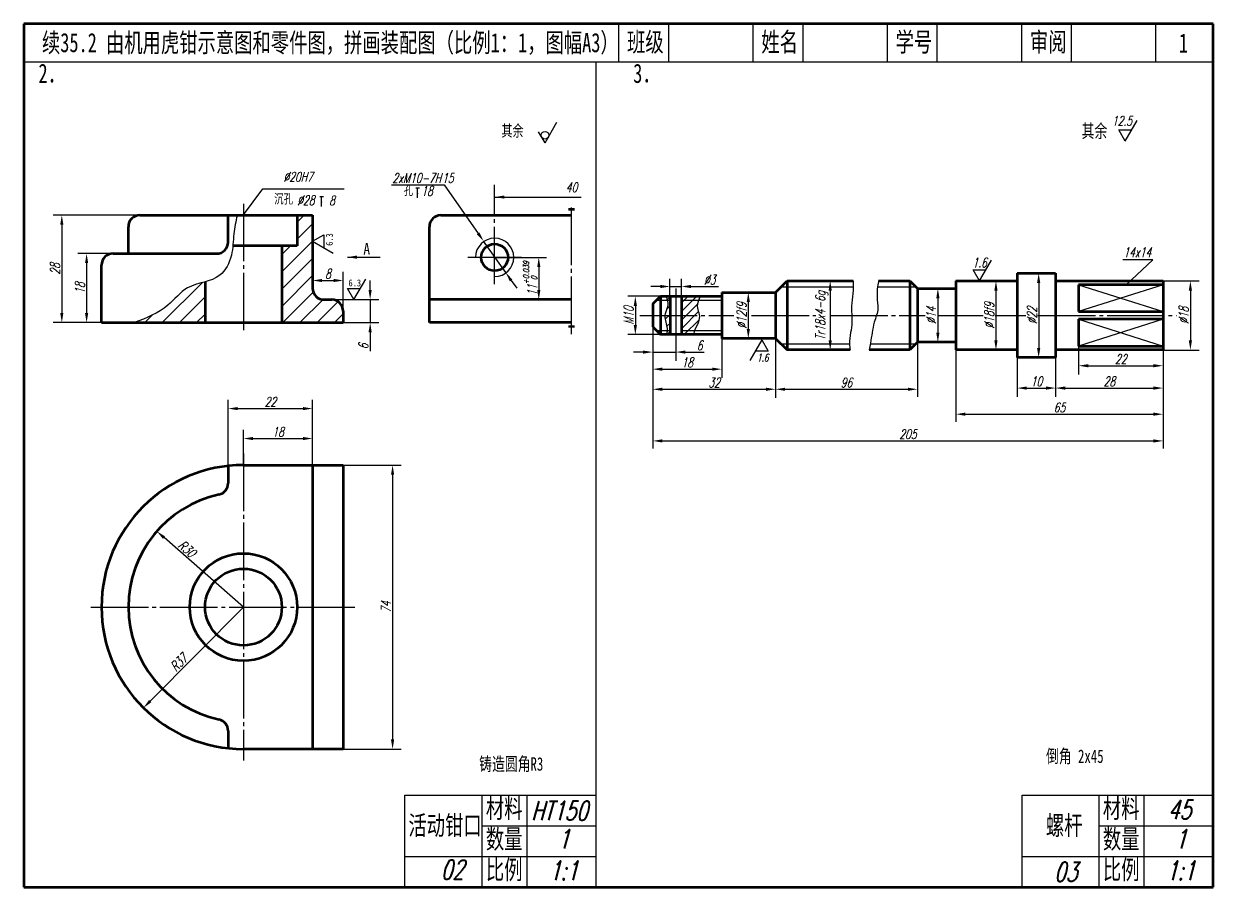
# Model space of a CAD drawing. Header units: millimetres. Extents: x -523 to 2163, y -1202 to 919.
# Drawn here: x 1495.3 to 1805.3, y -1201.5 to -976.5 of the extents above; entities that cross this region are included whole.
import ezdxf

# ---------------------------------------------------------------- set-up
doc = ezdxf.new("R2010")
doc.units = ezdxf.units.MM
doc.header["$PDMODE"] = 33
doc.header["$PDSIZE"] = 1.5
doc.linetypes.add('myCENTER', pattern=[18, 15, -1, 1, -1])
for name, color, linetype, lineweight in [('中心线', 7, 'myCENTER', 25), ('剖面线', 7, 'Continuous', 25), ('尺寸', 7, 'Continuous', 25), ('标注', 7, 'Continuous', 25), ('标题文字', 7, 'Continuous', 25), ('粗实线', 7, 'Continuous', 50), ('细实线', 7, 'Continuous', 25)]:
    doc.layers.add(name, color=color, linetype=linetype, lineweight=lineweight)
doc.layers.add('修改', color=1, linetype='Continuous')
doc.styles.add('图中汉字2-3.5号', font='', dxfattribs={"width": 0.7, "height": 3.5})
doc.styles.add('尺寸文字1-2.5号', font='txt.shx', dxfattribs={"width": 0.7, "oblique": 15, "height": 2.5})
doc.styles.add('标题汉字1-5号', font='SimSun.ttf', dxfattribs={"width": 0.7, "height": 5})
doc.styles.add('标题汉字2-3.5号', font='SimSun.ttf', dxfattribs={"width": 0.7, "height": 3.5})
doc.styles.add('标题汉字30', font='SimSun.ttf', dxfattribs={"width": 0.85, "height": 3})
doc.styles.get('图中汉字2-3.5号').set_extended_font_data('FZFangSong-Z02')
doc.dimstyles.new('ISO-25', dxfattribs={"dimtxt": 3.5, "dimasz": 2.5, "dimexe": 2.25, "dimexo": 0, "dimgap": 0.5, "dimtad": 1, "dimdsep": 46, "dimtxsty": '尺寸文字1-2.5号', "dimcen": 2.5, "dimadec": 0, "dimazin": 0, "dimtfac": 1, "dimtmove": 0, "dimatfit": 2, "dimfxl": 0, "dimarcsym": 0})
doc.dimstyles.new('尺寸25', dxfattribs={"dimtxt": 2.5, "dimasz": 2.5, "dimexe": 2, "dimexo": 0, "dimgap": 0.5, "dimtad": 1, "dimdec": 0, "dimdsep": 46, "dimtxsty": '尺寸文字1-2.5号', "dimcen": 0, "dimadec": 0, "dimazin": 0, "dimtol": 1, "dimtp": 0.039, "dimtfac": 0.6, "dimtdec": 3, "dimtmove": 0, "dimatfit": 3, "dimfxl": 0, "dimarcsym": 0})

# ---------------------------------------------------------------- blocks, each defined once
blk = doc.blocks.new('*D286')
at = {"layer": 'Defpoints', "color": 0}
for p in [(1518.6, -1036.4), (1511.72, -1054.4), (1515.6, -1054.4)]:
    blk.add_point(p, dxfattribs=at)
at = {"layer": '尺寸', "color": 0, "lineweight": -2}
for p, q in [((1518.6, -1036.4), (1509.47, -1036.4)), ((1511.72, -1038.9), (1511.72, -1051.9)), ((1515.6, -1054.4), (1509.47, -1054.4))]:
    blk.add_line(p, q, dxfattribs=at)
at = {"layer": '尺寸', "color": 0}
for points in [[(1511.31, -1038.9), (1512.14, -1038.9), (1511.72, -1036.4)], [(1511.31, -1051.9), (1512.14, -1051.9), (1511.72, -1054.4)]]:
    blk.add_solid(points, dxfattribs=at)
at = {"layer": '尺寸', "color": 0, "insert": (1509.97, -1045.4), "char_height": 2.5, "attachment_point": 5, "rotation": 90, "style": '尺寸文字1-2.5号'}
blk.add_mtext('18', dxfattribs=at)
blk = doc.blocks.new('*D287')
at = {"layer": 'Defpoints', "color": 0}
for p in [(1525.6, -1026.4), (1505.26, -1054.4), (1524.19, -1054.4)]:
    blk.add_point(p, dxfattribs=at)
at = {"layer": '尺寸', "color": 0, "lineweight": -2}
for p, q in [((1525.6, -1026.4), (1503.01, -1026.4)), ((1505.26, -1028.9), (1505.26, -1051.9)), ((1524.19, -1054.4), (1503.01, -1054.4))]:
    blk.add_line(p, q, dxfattribs=at)
at = {"layer": '尺寸', "color": 0}
for points in [[(1504.84, -1028.9), (1505.67, -1028.9), (1505.26, -1026.4)], [(1504.84, -1051.9), (1505.67, -1051.9), (1505.26, -1054.4)]]:
    blk.add_solid(points, dxfattribs=at)
at = {"layer": '尺寸', "color": 0, "insert": (1503.51, -1040.4), "char_height": 2.5, "attachment_point": 5, "rotation": 90, "style": '尺寸文字1-2.5号'}
blk.add_mtext('28', dxfattribs=at)
blk = doc.blocks.new('*D288')
at = {"layer": 'Defpoints', "color": 0}
for p in [(1578.6, -1043.42), (1570.6, -1045.4), (1578.6, -1051.4)]:
    blk.add_point(p, dxfattribs=at)
at = {"layer": '尺寸', "color": 0, "lineweight": -2}
for p, q in [((1570.6, -1045.4), (1570.6, -1041.17)), ((1578.6, -1051.4), (1578.6, -1041.17)), ((1573.1, -1043.42), (1576.1, -1043.42))]:
    blk.add_line(p, q, dxfattribs=at)
at = {"layer": '尺寸', "color": 0}
for points in [[(1573.1, -1043), (1573.1, -1043.83), (1570.6, -1043.42)], [(1576.1, -1043), (1576.1, -1043.83), (1578.6, -1043.42)]]:
    blk.add_solid(points, dxfattribs=at)
at = {"layer": '尺寸', "color": 0, "insert": (1574.6, -1041.67), "char_height": 2.5, "attachment_point": 5, "style": '尺寸文字1-2.5号'}
blk.add_mtext('8', dxfattribs=at)
blk = doc.blocks.new('*D289')
at = {"layer": 'Defpoints', "color": 0}
for p in [(1575.6, -1048.4), (1575.6, -1054.4), (1585.62, -1054.4)]:
    blk.add_point(p, dxfattribs=at)
at = {"layer": '尺寸', "color": 0, "lineweight": -2}
for p, q in [((1585.62, -1045.9), (1585.62, -1043.4)), ((1575.6, -1048.4), (1587.87, -1048.4)), ((1585.62, -1048.4), (1585.62, -1054.4)), ((1575.6, -1054.4), (1587.87, -1054.4)), ((1585.62, -1056.9), (1585.62, -1061.84))]:
    blk.add_line(p, q, dxfattribs=at)
at = {"layer": '尺寸', "color": 0}
for points in [[(1585.2, -1045.9), (1586.03, -1045.9), (1585.62, -1048.4)], [(1585.2, -1056.9), (1586.03, -1056.9), (1585.62, -1054.4)]]:
    blk.add_solid(points, dxfattribs=at)
at = {"layer": '尺寸', "color": 0, "insert": (1583.87, -1060.62), "char_height": 2.5, "attachment_point": 5, "rotation": 90, "style": '尺寸文字1-2.5号'}
blk.add_mtext('6', dxfattribs=at)
blk = doc.blocks.new('*D290')
at = {"layer": 'Defpoints', "color": 0}
for p in [(1618.06, -1037.4), (1601.06, -1048.4), (1629.57, -1048.4)]:
    blk.add_point(p, dxfattribs=at)
at = {"layer": '标注', "color": 0, "lineweight": -2}
for p, q in [((1618.06, -1037.4), (1631.57, -1037.4)), ((1629.57, -1039.9), (1629.57, -1045.9)), ((1601.06, -1048.4), (1631.57, -1048.4))]:
    blk.add_line(p, q, dxfattribs=at)
at = {"layer": '标注', "color": 0}
for points in [[(1629.16, -1039.9), (1629.99, -1039.9), (1629.57, -1037.4)], [(1629.16, -1045.9), (1629.99, -1045.9), (1629.57, -1048.4)]]:
    blk.add_solid(points, dxfattribs=at)
at = {"layer": '标注', "color": 0, "insert": (1627.32, -1042.9), "char_height": 2.5, "attachment_point": 5, "rotation": 90, "style": '尺寸文字1-2.5号'}
blk.add_mtext('11{\\H1.500000;\\S+0.039^  0;}', dxfattribs=at)
blk = doc.blocks.new('*D291')
at = {"layer": 'Defpoints', "color": 0}
for p in [(1570.6, -1084.6), (1552.6, -1091.52), (1570.6, -1091.52)]:
    blk.add_point(p, dxfattribs=at)
at = {"layer": '尺寸', "color": 0, "lineweight": -2}
for p, q in [((1552.6, -1091.52), (1552.6, -1082.35)), ((1555.1, -1084.6), (1568.1, -1084.6)), ((1570.6, -1091.52), (1570.6, -1082.35))]:
    blk.add_line(p, q, dxfattribs=at)
at = {"layer": '尺寸', "color": 0}
for points in [[(1555.1, -1084.18), (1555.1, -1085.02), (1552.6, -1084.6)], [(1568.1, -1084.18), (1568.1, -1085.02), (1570.6, -1084.6)]]:
    blk.add_solid(points, dxfattribs=at)
at = {"layer": '尺寸', "color": 0, "insert": (1561.6, -1082.85), "char_height": 2.5, "attachment_point": 5, "style": '尺寸文字1-2.5号'}
blk.add_mtext('18', dxfattribs=at)
blk = doc.blocks.new('*D292')
at = {"layer": 'Defpoints', "color": 0}
for p in [(1570.6, -1076.79), (1548.6, -1091.73), (1570.6, -1091.52)]:
    blk.add_point(p, dxfattribs=at)
at = {"layer": '尺寸', "color": 0, "lineweight": -2}
for p, q in [((1548.6, -1091.73), (1548.6, -1074.54)), ((1570.6, -1091.52), (1570.6, -1074.54)), ((1551.1, -1076.79), (1568.1, -1076.79))]:
    blk.add_line(p, q, dxfattribs=at)
at = {"layer": '尺寸', "color": 0}
for points in [[(1551.1, -1076.38), (1551.1, -1077.21), (1548.6, -1076.79)], [(1568.1, -1076.38), (1568.1, -1077.21), (1570.6, -1076.79)]]:
    blk.add_solid(points, dxfattribs=at)
at = {"layer": '尺寸', "color": 0, "insert": (1559.6, -1075.04), "char_height": 2.5, "attachment_point": 5, "style": '尺寸文字1-2.5号'}
blk.add_mtext('22', dxfattribs=at)
blk = doc.blocks.new('*D293')
at = {"layer": 'Defpoints', "color": 0}
for p in [(1578.6, -1091.52), (1578.6, -1165.52), (1591.47, -1165.52)]:
    blk.add_point(p, dxfattribs=at)
at = {"layer": '尺寸', "color": 0, "lineweight": -2}
for p, q in [((1578.6, -1091.52), (1593.72, -1091.52)), ((1591.47, -1094.02), (1591.47, -1163.02)), ((1578.6, -1165.52), (1593.72, -1165.52))]:
    blk.add_line(p, q, dxfattribs=at)
at = {"layer": '尺寸', "color": 0}
for points in [[(1591.05, -1094.02), (1591.88, -1094.02), (1591.47, -1091.52)], [(1591.05, -1163.02), (1591.88, -1163.02), (1591.47, -1165.52)]]:
    blk.add_solid(points, dxfattribs=at)
at = {"layer": '尺寸', "color": 0, "insert": (1589.72, -1128.52), "char_height": 2.5, "attachment_point": 5, "rotation": 90, "style": '尺寸文字1-2.5号'}
blk.add_mtext('74', dxfattribs=at)
blk = doc.blocks.new('*D294')
at = {"layer": 'Defpoints', "color": 0}
for p in [(1530.02, -1108.77), (1552.6, -1128.52)]:
    blk.add_point(p, dxfattribs=at)
at = {"layer": '尺寸', "color": 0, "lineweight": -2}
blk.add_line((1552.6, -1128.52), (1531.9, -1110.41), dxfattribs=at)
at = {"layer": '尺寸', "color": 0}
blk.add_solid([(1532.17, -1110.1), (1531.62, -1110.73), (1530.02, -1108.77)], dxfattribs=at)
at = {"layer": '尺寸', "color": 0, "insert": (1537.87, -1113.31), "char_height": 2.5, "attachment_point": 5, "rotation": 318.8318, "style": '尺寸文字1-2.5号'}
blk.add_mtext('R30', dxfattribs=at)
blk = doc.blocks.new('*D295')
at = {"layer": 'Defpoints', "color": 0}
for p in [(1552.6, -1128.52), (1526.54, -1154.78)]:
    blk.add_point(p, dxfattribs=at)
at = {"layer": '尺寸', "color": 0, "lineweight": -2}
blk.add_line((1552.6, -1128.52), (1528.3, -1153.01), dxfattribs=at)
at = {"layer": '尺寸', "color": 0}
blk.add_solid([(1528.01, -1152.72), (1528.6, -1153.3), (1526.54, -1154.78)], dxfattribs=at)
at = {"layer": '尺寸', "color": 0, "insert": (1535.78, -1142.99), "char_height": 2.5, "attachment_point": 5, "rotation": 45.2319, "style": '尺寸文字1-2.5号'}
blk.add_mtext('R37', dxfattribs=at)
blk = doc.blocks.new('*D296')
at = {"layer": 'Defpoints', "color": 0}
for p in [(1661.27, -1047.53), (1654.74, -1057.53), (1661.27, -1057.53)]:
    blk.add_point(p, dxfattribs=at)
at = {"layer": '细实线', "color": 0, "lineweight": -2}
for p, q in [((1661.27, -1047.53), (1652.74, -1047.53)), ((1654.74, -1050.03), (1654.74, -1055.03)), ((1661.27, -1057.53), (1652.74, -1057.53))]:
    blk.add_line(p, q, dxfattribs=at)
at = {"layer": '细实线', "color": 0}
for points in [[(1654.32, -1050.03), (1655.15, -1050.03), (1654.74, -1047.53)], [(1654.32, -1055.03), (1655.15, -1055.03), (1654.74, -1057.53)]]:
    blk.add_solid(points, dxfattribs=at)
at = {"layer": '细实线', "color": 0, "insert": (1652.99, -1052.53), "char_height": 2.5, "attachment_point": 5, "rotation": 90, "style": '尺寸文字1-2.5号'}
blk.add_mtext('M10', dxfattribs=at)
blk = doc.blocks.new('*D297')
at = {"layer": 'Defpoints', "color": 0}
for p in [(1663.77, -1047.53), (1666.77, -1044.98), (1666.77, -1047.53)]:
    blk.add_point(p, dxfattribs=at)
at = {"layer": '细实线', "color": 0, "lineweight": -2}
for p, q in [((1663.77, -1047.53), (1663.77, -1042.98)), ((1666.77, -1047.53), (1666.77, -1042.98)), ((1661.27, -1044.98), (1658.77, -1044.98)), ((1663.77, -1044.98), (1666.77, -1044.98)), ((1669.27, -1044.98), (1676.44, -1044.98))]:
    blk.add_line(p, q, dxfattribs=at)
at = {"layer": '细实线', "color": 0}
for points in [[(1661.27, -1044.56), (1661.27, -1045.4), (1663.77, -1044.98)], [(1669.27, -1044.56), (1669.27, -1045.4), (1666.77, -1044.98)]]:
    blk.add_solid(points, dxfattribs=at)
at = {"layer": '细实线', "color": 0, "insert": (1674.11, -1043.23), "char_height": 2.5, "attachment_point": 5, "style": '尺寸文字1-2.5号'}
blk.add_mtext('%%c3', dxfattribs=at)
blk = doc.blocks.new('*D298')
at = {"layer": 'Defpoints', "color": 0}
for p in [(1659.27, -1055.53), (1665.27, -1057.53), (1665.27, -1062.07)]:
    blk.add_point(p, dxfattribs=at)
at = {"layer": '尺寸', "color": 0, "lineweight": -2}
for p, q in [((1659.27, -1055.53), (1659.27, -1064.32)), ((1665.27, -1057.53), (1665.27, -1064.32)), ((1656.77, -1062.07), (1654.27, -1062.07)), ((1659.27, -1062.07), (1665.27, -1062.07)), ((1667.77, -1062.07), (1672.71, -1062.07))]:
    blk.add_line(p, q, dxfattribs=at)
at = {"layer": '尺寸', "color": 0}
for points in [[(1656.77, -1061.66), (1656.77, -1062.49), (1659.27, -1062.07)], [(1667.77, -1061.66), (1667.77, -1062.49), (1665.27, -1062.07)]]:
    blk.add_solid(points, dxfattribs=at)
at = {"layer": '尺寸', "color": 0, "insert": (1671.49, -1060.32), "char_height": 2.5, "attachment_point": 5, "style": '尺寸文字1-2.5号'}
blk.add_mtext('6', dxfattribs=at)
blk = doc.blocks.new('*D299')
at = {"layer": 'Defpoints', "color": 0}
for p in [(1659.27, -1055.53), (1677.27, -1057.53), (1677.27, -1066.52)]:
    blk.add_point(p, dxfattribs=at)
at = {"layer": '尺寸', "color": 0, "lineweight": -2}
for p, q in [((1659.27, -1055.53), (1659.27, -1068.77)), ((1677.27, -1057.53), (1677.27, -1068.77)), ((1661.77, -1066.52), (1674.77, -1066.52))]:
    blk.add_line(p, q, dxfattribs=at)
at = {"layer": '尺寸', "color": 0}
for points in [[(1661.77, -1066.11), (1661.77, -1066.94), (1659.27, -1066.52)], [(1674.77, -1066.11), (1674.77, -1066.94), (1677.27, -1066.52)]]:
    blk.add_solid(points, dxfattribs=at)
at = {"layer": '尺寸', "color": 0, "insert": (1668.27, -1064.77), "char_height": 2.5, "attachment_point": 5, "style": '尺寸文字1-2.5号'}
blk.add_mtext('18', dxfattribs=at)
blk = doc.blocks.new('*D300')
at = {"layer": 'Defpoints', "color": 0}
for p in [(1659.27, -1055.53), (1691.27, -1058.53), (1691.27, -1071.76)]:
    blk.add_point(p, dxfattribs=at)
at = {"layer": '尺寸', "color": 0, "lineweight": -2}
for p, q in [((1659.27, -1055.53), (1659.27, -1074.01)), ((1691.27, -1058.53), (1691.27, -1074.01)), ((1661.77, -1071.76), (1688.77, -1071.76))]:
    blk.add_line(p, q, dxfattribs=at)
at = {"layer": '尺寸', "color": 0}
for points in [[(1661.77, -1071.34), (1661.77, -1072.18), (1659.27, -1071.76)], [(1688.77, -1071.34), (1688.77, -1072.18), (1691.27, -1071.76)]]:
    blk.add_solid(points, dxfattribs=at)
at = {"layer": '尺寸', "color": 0, "insert": (1675.27, -1070.01), "char_height": 2.5, "attachment_point": 5, "style": '尺寸文字1-2.5号'}
blk.add_mtext('32', dxfattribs=at)
blk = doc.blocks.new('*D301')
at = {"layer": 'Defpoints', "color": 0}
for p in [(1691.27, -1058.53), (1728.27, -1059.53), (1728.27, -1071.76)]:
    blk.add_point(p, dxfattribs=at)
at = {"layer": '细实线', "color": 0, "lineweight": -2}
for p, q in [((1691.27, -1058.53), (1691.27, -1073.76)), ((1728.27, -1059.53), (1728.27, -1073.76)), ((1693.77, -1071.76), (1725.77, -1071.76))]:
    blk.add_line(p, q, dxfattribs=at)
at = {"layer": '细实线', "color": 0}
for points in [[(1693.77, -1071.35), (1693.77, -1072.18), (1691.27, -1071.76)], [(1725.77, -1071.35), (1725.77, -1072.18), (1728.27, -1071.76)]]:
    blk.add_solid(points, dxfattribs=at)
at = {"layer": '细实线', "color": 0, "insert": (1709.77, -1070.01), "char_height": 2.5, "attachment_point": 5, "style": '尺寸文字1-2.5号'}
blk.add_mtext('96', dxfattribs=at)
blk = doc.blocks.new('*D302')
at = {"layer": 'Defpoints', "color": 0}
for p in [(1677.27, -1046.53), (1677.27, -1058.53), (1684.18, -1058.53)]:
    blk.add_point(p, dxfattribs=at)
at = {"layer": '细实线', "color": 0, "lineweight": -2}
for p, q in [((1677.27, -1046.53), (1686.18, -1046.53)), ((1684.18, -1049.03), (1684.18, -1056.03)), ((1677.27, -1058.53), (1686.18, -1058.53))]:
    blk.add_line(p, q, dxfattribs=at)
at = {"layer": '细实线', "color": 0}
for points in [[(1683.76, -1049.03), (1684.6, -1049.03), (1684.18, -1046.53)], [(1683.76, -1056.03), (1684.6, -1056.03), (1684.18, -1058.53)]]:
    blk.add_solid(points, dxfattribs=at)
at = {"layer": '细实线', "color": 0, "insert": (1682.43, -1052.53), "char_height": 2.5, "attachment_point": 5, "rotation": 90, "style": '尺寸文字1-2.5号'}
blk.add_mtext('%%c12f9', dxfattribs=at)
blk = doc.blocks.new('*D303')
at = {"layer": 'Defpoints', "color": 0}
for p in [(1694.27, -1043.53), (1694.27, -1061.53), (1705.52, -1061.53)]:
    blk.add_point(p, dxfattribs=at)
at = {"layer": '细实线', "color": 0, "lineweight": -2}
for p, q in [((1694.27, -1043.53), (1707.52, -1043.53)), ((1705.52, -1046.03), (1705.52, -1059.03)), ((1694.27, -1061.53), (1707.52, -1061.53))]:
    blk.add_line(p, q, dxfattribs=at)
at = {"layer": '细实线', "color": 0}
for points in [[(1705.11, -1046.03), (1705.94, -1046.03), (1705.52, -1043.53)], [(1705.11, -1059.03), (1705.94, -1059.03), (1705.52, -1061.53)]]:
    blk.add_solid(points, dxfattribs=at)
at = {"layer": '细实线', "color": 0, "insert": (1703.36, -1052.53), "char_height": 2.5, "attachment_point": 5, "rotation": 90, "style": '尺寸文字1-2.5号'}
blk.add_mtext('Tr18x4-6g', dxfattribs=at)
blk = doc.blocks.new('*D304')
at = {"layer": 'Defpoints', "color": 0}
for p in [(1728.27, -1045.53), (1728.27, -1059.53), (1733.58, -1059.53)]:
    blk.add_point(p, dxfattribs=at)
at = {"layer": '细实线', "color": 0, "lineweight": -2}
for p, q in [((1728.27, -1045.53), (1735.58, -1045.53)), ((1733.58, -1048.03), (1733.58, -1057.03)), ((1728.27, -1059.53), (1735.58, -1059.53))]:
    blk.add_line(p, q, dxfattribs=at)
at = {"layer": '细实线', "color": 0}
for points in [[(1733.17, -1048.03), (1734, -1048.03), (1733.58, -1045.53)], [(1733.17, -1057.03), (1734, -1057.03), (1733.58, -1059.53)]]:
    blk.add_solid(points, dxfattribs=at)
at = {"layer": '细实线', "color": 0, "insert": (1731.83, -1052.53), "char_height": 2.5, "attachment_point": 5, "rotation": 90, "style": '尺寸文字1-2.5号'}
blk.add_mtext('%%c14', dxfattribs=at)
blk = doc.blocks.new('*D305')
at = {"layer": 'Defpoints', "color": 0}
for p in [(1754.27, -1043.53), (1748.72, -1061.53), (1754.27, -1061.53)]:
    blk.add_point(p, dxfattribs=at)
at = {"layer": '细实线', "color": 0, "lineweight": -2}
for p, q in [((1754.27, -1043.53), (1746.72, -1043.53)), ((1748.72, -1046.03), (1748.72, -1059.03)), ((1754.27, -1061.53), (1746.72, -1061.53))]:
    blk.add_line(p, q, dxfattribs=at)
at = {"layer": '细实线', "color": 0}
for points in [[(1748.3, -1046.03), (1749.14, -1046.03), (1748.72, -1043.53)], [(1748.3, -1059.03), (1749.14, -1059.03), (1748.72, -1061.53)]]:
    blk.add_solid(points, dxfattribs=at)
at = {"layer": '细实线', "color": 0, "insert": (1746.97, -1052.53), "char_height": 2.5, "attachment_point": 5, "rotation": 90, "style": '尺寸文字1-2.5号'}
blk.add_mtext('%%c18f9', dxfattribs=at)
blk = doc.blocks.new('*D306')
at = {"layer": 'Defpoints', "color": 0}
for p in [(1754.27, -1041.53), (1754.27, -1063.53), (1759.86, -1063.53)]:
    blk.add_point(p, dxfattribs=at)
at = {"layer": '细实线', "color": 0, "lineweight": -2}
for p, q in [((1754.27, -1041.53), (1761.86, -1041.53)), ((1759.86, -1044.03), (1759.86, -1061.03)), ((1754.27, -1063.53), (1761.86, -1063.53))]:
    blk.add_line(p, q, dxfattribs=at)
at = {"layer": '细实线', "color": 0}
for points in [[(1759.44, -1044.03), (1760.27, -1044.03), (1759.86, -1041.53)], [(1759.44, -1061.03), (1760.27, -1061.03), (1759.86, -1063.53)]]:
    blk.add_solid(points, dxfattribs=at)
at = {"layer": '细实线', "color": 0, "insert": (1758.11, -1052.53), "char_height": 2.5, "attachment_point": 5, "rotation": 90, "style": '尺寸文字1-2.5号'}
blk.add_mtext('%%c22', dxfattribs=at)
blk = doc.blocks.new('*D307')
at = {"layer": 'Defpoints', "color": 0}
for p in [(1770.27, -1060.53), (1792.27, -1060.53), (1792.27, -1065.63)]:
    blk.add_point(p, dxfattribs=at)
at = {"layer": '尺寸', "color": 0, "lineweight": -2}
for p, q in [((1770.27, -1060.53), (1770.27, -1067.88)), ((1792.27, -1060.53), (1792.27, -1067.88)), ((1772.77, -1065.63), (1789.77, -1065.63))]:
    blk.add_line(p, q, dxfattribs=at)
at = {"layer": '尺寸', "color": 0}
for points in [[(1772.77, -1065.21), (1772.77, -1066.04), (1770.27, -1065.63)], [(1789.77, -1065.21), (1789.77, -1066.04), (1792.27, -1065.63)]]:
    blk.add_solid(points, dxfattribs=at)
at = {"layer": '尺寸', "color": 0, "insert": (1781.27, -1063.88), "char_height": 2.5, "attachment_point": 5, "style": '尺寸文字1-2.5号'}
blk.add_mtext('22', dxfattribs=at)
blk = doc.blocks.new('*D308')
at = {"layer": 'Defpoints', "color": 0}
for p in [(1754.27, -1063.53), (1764.27, -1063.53), (1764.27, -1071.45)]:
    blk.add_point(p, dxfattribs=at)
at = {"layer": '尺寸', "color": 0, "lineweight": -2}
for p, q in [((1754.27, -1063.53), (1754.27, -1073.7)), ((1764.27, -1063.53), (1764.27, -1073.7)), ((1756.77, -1071.45), (1761.77, -1071.45))]:
    blk.add_line(p, q, dxfattribs=at)
at = {"layer": '尺寸', "color": 0}
for points in [[(1756.77, -1071.03), (1756.77, -1071.87), (1754.27, -1071.45)], [(1761.77, -1071.03), (1761.77, -1071.87), (1764.27, -1071.45)]]:
    blk.add_solid(points, dxfattribs=at)
at = {"layer": '尺寸', "color": 0, "insert": (1759.27, -1069.7), "char_height": 2.5, "attachment_point": 5, "style": '尺寸文字1-2.5号'}
blk.add_mtext('10', dxfattribs=at)
blk = doc.blocks.new('*D309')
at = {"layer": 'Defpoints', "color": 0}
for p in [(1792.27, -1061.53), (1764.27, -1063.53), (1792.27, -1071.45)]:
    blk.add_point(p, dxfattribs=at)
at = {"layer": '尺寸', "color": 0, "lineweight": -2}
for p, q in [((1792.27, -1061.53), (1792.27, -1073.7)), ((1764.27, -1063.53), (1764.27, -1073.7)), ((1766.77, -1071.45), (1789.77, -1071.45))]:
    blk.add_line(p, q, dxfattribs=at)
at = {"layer": '尺寸', "color": 0}
for points in [[(1766.77, -1071.03), (1766.77, -1071.87), (1764.27, -1071.45)], [(1789.77, -1071.03), (1789.77, -1071.87), (1792.27, -1071.45)]]:
    blk.add_solid(points, dxfattribs=at)
at = {"layer": '尺寸', "color": 0, "insert": (1778.27, -1069.7), "char_height": 2.5, "attachment_point": 5, "style": '尺寸文字1-2.5号'}
blk.add_mtext('28', dxfattribs=at)
blk = doc.blocks.new('*D310')
at = {"layer": 'Defpoints', "color": 0}
for p in [(1792.27, -1043.53), (1792.27, -1061.53), (1799.4, -1061.53)]:
    blk.add_point(p, dxfattribs=at)
at = {"layer": '尺寸', "color": 0, "lineweight": -2}
for p, q in [((1792.27, -1043.53), (1801.65, -1043.53)), ((1799.4, -1046.03), (1799.4, -1059.03)), ((1792.27, -1061.53), (1801.65, -1061.53))]:
    blk.add_line(p, q, dxfattribs=at)
at = {"layer": '尺寸', "color": 0}
for points in [[(1798.98, -1046.03), (1799.82, -1046.03), (1799.4, -1043.53)], [(1798.98, -1059.03), (1799.82, -1059.03), (1799.4, -1061.53)]]:
    blk.add_solid(points, dxfattribs=at)
at = {"layer": '尺寸', "color": 0, "insert": (1797.65, -1052.53), "char_height": 2.5, "attachment_point": 5, "rotation": 90, "style": '尺寸文字1-2.5号'}
blk.add_mtext('%%C18', dxfattribs=at)
blk = doc.blocks.new('*D311')
at = {"layer": 'Defpoints', "color": 0}
for p in [(1738.27, -1061.53), (1792.27, -1061.53), (1792.27, -1078.26)]:
    blk.add_point(p, dxfattribs=at)
at = {"layer": '细实线', "color": 0, "lineweight": -2}
for p, q in [((1738.27, -1061.53), (1738.27, -1080.26)), ((1792.27, -1061.53), (1792.27, -1080.26)), ((1740.77, -1078.26), (1789.77, -1078.26))]:
    blk.add_line(p, q, dxfattribs=at)
at = {"layer": '细实线', "color": 0}
for points in [[(1740.77, -1077.84), (1740.77, -1078.67), (1738.27, -1078.26)], [(1789.77, -1077.84), (1789.77, -1078.67), (1792.27, -1078.26)]]:
    blk.add_solid(points, dxfattribs=at)
at = {"layer": '细实线', "color": 0, "insert": (1765.27, -1076.51), "char_height": 2.5, "attachment_point": 5, "style": '尺寸文字1-2.5号'}
blk.add_mtext('65', dxfattribs=at)
blk = doc.blocks.new('*D271')
at = {"layer": 'Defpoints', "color": 0}
for p in [(1659.27, -1055.53), (1792.27, -1061.53), (1792.27, -1085.22)]:
    blk.add_point(p, dxfattribs=at)
at = {"layer": '细实线', "color": 0, "lineweight": -2}
for p, q in [((1659.27, -1055.53), (1659.27, -1087.22)), ((1792.27, -1061.53), (1792.27, -1087.22)), ((1661.77, -1085.22), (1789.77, -1085.22))]:
    blk.add_line(p, q, dxfattribs=at)
at = {"layer": '细实线', "color": 0}
for points in [[(1661.77, -1084.81), (1661.77, -1085.64), (1659.27, -1085.22)], [(1789.77, -1084.81), (1789.77, -1085.64), (1792.27, -1085.22)]]:
    blk.add_solid(points, dxfattribs=at)
at = {"layer": '细实线', "color": 0, "insert": (1725.77, -1083.47), "char_height": 2.5, "attachment_point": 5, "style": '尺寸文字1-2.5号'}
blk.add_mtext('205', dxfattribs=at)
blk = doc.blocks.new('*D358')
at = {"layer": 'Defpoints', "color": 0}
for p in [(1615.2, -1033.18), (1620.95, -1041.36)]:
    blk.add_point(p, dxfattribs=at)
at = {"layer": '标注', "color": 0, "lineweight": -2}
for p, q in [((1591.15, -1018.46), (1604.87, -1018.46)), ((1604.87, -1018.46), (1613.76, -1031.13)), ((1620.95, -1041.36), (1615.2, -1033.18)), ((1622.38, -1043.41), (1623.82, -1045.45))]:
    blk.add_line(p, q, dxfattribs=at)
at = {"layer": '标注', "color": 0}
for points in [[(1614.1, -1030.89), (1613.42, -1031.37), (1615.2, -1033.18)], [(1622.72, -1043.17), (1622.04, -1043.65), (1620.95, -1041.36)]]:
    blk.add_solid(points, dxfattribs=at)
at = {"layer": '标注', "color": 0, "insert": (1597.76, -1016.71), "char_height": 2.5, "attachment_point": 5, "style": '尺寸文字1-2.5号'}
blk.add_mtext('2xM10-7H', dxfattribs=at)
blk = doc.blocks.new('下沉')
at = {"layer": '细实线'}
blk.add_line((-0.98, 0), (0.98, 0), dxfattribs=at)
blk.add_leader([(-0.05, -5.12), (-0.05, 0)], dimstyle='尺寸25', override={"dimgap": 0.5, "dimtad": 0, "dimtoh": 1}, dxfattribs=at)

msp = doc.modelspace()

# ---------------------------------------------------------------- hatches: boundary and pattern name
at = {"layer": '剖面线'}
h = msp.add_hatch(dxfattribs=at)
h.set_pattern_fill('ANSI31', color=256, style=0)
h.set_pattern_definition([(45, (1495.3475, -1817.8663), (-2.245064, 2.245064), [])])
edge = h.paths.add_edge_path()
edge.add_spline(control_points=[(1542.599, -1043.77), (1541.042, -1044.214), (1537.08, -1045.119), (1532.542, -1051.115), (1527.298, -1053.207), (1524.194, -1054.403)], knot_values=[20.7856847, 20.7856847, 20.7856847, 20.7856847, 25.5251069, 32.405965, 42.2025714, 42.2025714, 42.2025714, 42.2025714], degree=3, periodic=0)
edge.add_line((1524.194, -1054.403), (1542.599, -1054.403))
edge.add_line((1542.599, -1054.403), (1542.599, -1043.77))
h.paths.add_polyline_path([(1575.599, -1048.403), (1573.599, -1048.403, -0.4142136), (1570.599, -1045.403), (1570.599, -1026.403), (1566.599, -1026.403), (1566.599, -1034.403), (1562.599, -1034.403), (1562.599, -1054.403), (1578.599, -1054.403), (1578.599, -1051.403, 0.4142136)])
at = {"layer": '细实线'}
h = msp.add_hatch(dxfattribs=at)
h.set_pattern_fill('ANSI31', color=256, scale=0.5, style=0)
h.set_pattern_definition([(45, (1495.3475, -1817.8663), (-1.122532, 1.122532), [])])
edge = h.paths.add_edge_path()
edge.add_line((1666.773, -1048.526), (1666.773, -1052.526))
edge.add_line((1666.773, -1052.526), (1671.461, -1052.526))
edge.add_spline(control_points=[(1671.461, -1052.526), (1671.384, -1051.777), (1670.879, -1050.778), (1670.771, -1049.019), (1670.845, -1048.526)], knot_values=[1.4500913, 1.4500913, 1.4500913, 1.4500913, 3.9011213, 5.1572658, 5.1572658, 5.1572658, 5.1572658], degree=3, periodic=0)
edge.add_line((1670.845, -1048.526), (1666.773, -1048.526))
edge = h.paths.add_edge_path()
edge.add_spline(control_points=[(1670.845, -1048.526), (1670.931, -1047.957), (1671.165, -1047.526), (1671.648, -1047.526)], knot_values=[0, 0, 0, 0, 1.4500913, 1.4500913, 1.4500913, 1.4500913], degree=3, periodic=0)
edge.add_line((1671.648, -1047.526), (1666.773, -1047.526))
edge.add_line((1666.773, -1047.526), (1666.773, -1048.526))
edge.add_line((1666.773, -1048.526), (1670.845, -1048.526))
edge = h.paths.add_edge_path()
edge.add_line((1666.773, -1052.526), (1666.773, -1056.526))
edge.add_line((1666.773, -1056.526), (1670.125, -1056.526))
edge.add_spline(control_points=[(1670.125, -1056.526), (1670.397, -1055.751), (1671.421, -1054.031), (1671.501, -1052.916), (1671.461, -1052.526)], knot_values=[5.1572658, 5.1572658, 5.1572658, 5.1572658, 7.3173374, 8.5943718, 8.5943718, 8.5943718, 8.5943718], degree=3, periodic=0)
edge.add_line((1671.461, -1052.526), (1666.773, -1052.526))
edge = h.paths.add_edge_path()
edge.add_line((1666.773, -1056.526), (1666.773, -1057.526))
edge.add_line((1666.773, -1057.526), (1670.469, -1057.526))
edge.add_spline(control_points=[(1670.469, -1057.526), (1669.927, -1057.524), (1669.92, -1057.112), (1670.125, -1056.526)], knot_values=[8.5943718, 8.5943718, 8.5943718, 8.5943718, 10.2270793, 10.2270793, 10.2270793, 10.2270793], degree=3, periodic=0)
edge.add_line((1670.125, -1056.526), (1666.773, -1056.526))
edge = h.paths.add_edge_path()
edge.add_spline(control_points=[(1663.019, -1056.526), (1663.002, -1057.091), (1662.843, -1057.526), (1662.383, -1057.526)], knot_values=[8.8529411, 8.8529411, 8.8529411, 8.8529411, 10.2350383, 10.2350383, 10.2350383, 10.2350383], degree=3, periodic=0)
edge.add_line((1662.383, -1057.526), (1663.773, -1057.526))
edge.add_line((1663.773, -1057.526), (1663.773, -1056.526))
edge.add_line((1663.773, -1056.526), (1663.019, -1056.526))
edge = h.paths.add_edge_path()
edge.add_spline(control_points=[(1662.442, -1052.526), (1662.399, -1053.286), (1662.793, -1054.352), (1663.032, -1056.099), (1663.019, -1056.526)], knot_values=[5.2182373, 5.2182373, 5.2182373, 5.2182373, 7.8081493, 8.8529411, 8.8529411, 8.8529411, 8.8529411], degree=3, periodic=0)
edge.add_line((1663.019, -1056.526), (1663.773, -1056.526))
edge.add_line((1663.773, -1056.526), (1663.773, -1052.526))
edge.add_line((1663.773, -1052.526), (1662.442, -1052.526))
edge = h.paths.add_edge_path()
edge.add_spline(control_points=[(1663.085, -1048.526), (1663.224, -1049.034), (1663.405, -1050.245), (1662.56, -1051.595), (1662.45, -1052.377), (1662.442, -1052.526)], knot_values=[1.012377, 1.012377, 1.012377, 1.012377, 2.556124, 4.7110908, 5.2182373, 5.2182373, 5.2182373, 5.2182373], degree=3, periodic=0)
edge.add_line((1662.442, -1052.526), (1663.773, -1052.526))
edge.add_line((1663.773, -1052.526), (1663.773, -1048.526))
edge.add_line((1663.773, -1048.526), (1663.085, -1048.526))
edge = h.paths.add_edge_path()
edge.add_spline(control_points=[(1662.757, -1047.526), (1662.876, -1047.86), (1662.994, -1048.193), (1663.085, -1048.526)], knot_values=[0, 0, 0, 0, 1.012377, 1.012377, 1.012377, 1.012377], degree=3, periodic=0)
edge.add_line((1663.085, -1048.526), (1663.773, -1048.526))
edge.add_line((1663.773, -1048.526), (1663.773, -1047.526))
edge.add_line((1663.773, -1047.526), (1662.757, -1047.526))

# ---------------------------------------------------------------- linework, layer by layer
at = {"layer": '中心线'}
for p, q in [((1618.058, -1044.403), (1618.058, -1018.527)), ((1552.599, -1023.403), (1552.599, -1057.403)), ((1638.058, -1057.403), (1638.058, -1023.403)), ((1625.058, -1037.403), (1611.058, -1037.403)), ((1665.273, -1045.526), (1665.273, -1059.526)), ((1655.879, -1052.526), (1680.407, -1052.526)), ((1685.007, -1052.526), (1701.809, -1052.526)), ((1705.524, -1052.526), (1730.312, -1052.526)), ((1733.486, -1052.526), (1745.376, -1052.526)), ((1748.55, -1052.526), (1756.496, -1052.526)), ((1759.671, -1052.526), (1795.739, -1052.526)), ((1552.599, -1088.516), (1552.599, -1168.516)), ((1512.839, -1128.516), (1581.599, -1128.516))]:
    msp.add_line(p, q, dxfattribs=at)
at = {"layer": '标注'}
msp.add_line((1557.652, -1019.569), (1578.849, -1019.569), dxfattribs=at)
at = {"layer": '粗实线'}
for p, q in [((1495.348, -976.521), (1495.348, -1201.521)), ((1805.348, -976.521), (1495.348, -976.521)), ((1805.348, -1201.521), (1805.348, -976.521)), ((1525.599, -1026.403), (1570.599, -1026.403)), ((1548.599, -1033.403), (1548.599, -1026.403)), ((1566.599, -1026.403), (1566.599, -1034.403)), ((1570.599, -1026.403), (1570.599, -1045.403)), ((1604.058, -1026.403), (1638.058, -1026.403)), ((1522.599, -1036.403), (1522.599, -1029.403)), ((1601.058, -1054.403), (1601.058, -1029.403)), ((1566.599, -1034.403), (1549.836, -1034.403)), ((1562.599, -1034.403), (1562.599, -1054.403)), ((1518.599, -1036.403), (1545.599, -1036.403)), ((1515.599, -1054.403), (1515.599, -1039.403)), ((1754.273, -1041.526), (1754.273, -1063.526)), ((1754.273, -1041.526), (1764.273, -1041.526)), ((1764.273, -1041.526), (1764.273, -1063.526)), ((1542.599, -1043.77), (1542.599, -1054.403)), ((1691.273, -1046.526), (1694.273, -1043.526)), ((1694.273, -1043.526), (1694.273, -1061.526)), ((1694.273, -1043.526), (1711.48, -1043.526)), ((1718.137, -1043.526), (1726.273, -1043.526)), ((1726.273, -1043.526), (1726.273, -1061.526)), ((1726.273, -1043.526), (1728.273, -1045.526)), ((1738.273, -1043.526), (1754.273, -1043.526)), ((1738.273, -1043.526), (1738.273, -1061.526)), ((1764.273, -1043.526), (1792.273, -1043.526)), ((1770.273, -1044.526), (1770.273, -1051.526)), ((1792.273, -1044.526), (1770.273, -1044.526)), ((1770.273, -1044.526), (1770.273, -1051.526)), ((1792.273, -1043.526), (1792.273, -1061.526)), ((1659.273, -1049.526), (1661.273, -1047.526)), ((1661.273, -1047.526), (1677.273, -1047.526)), ((1661.273, -1047.526), (1661.273, -1057.526)), ((1663.773, -1047.526), (1663.773, -1057.526)), ((1666.773, -1047.526), (1666.773, -1057.526)), ((1677.273, -1046.526), (1677.273, -1058.526)), ((1677.273, -1046.526), (1691.273, -1046.526)), ((1691.273, -1046.526), (1691.273, -1058.526)), ((1728.273, -1045.526), (1728.273, -1059.526)), ((1728.273, -1045.526), (1738.273, -1045.526)), ((1573.599, -1048.403), (1575.599, -1048.403)), ((1638.058, -1048.403), (1601.058, -1048.403)), ((1659.273, -1049.526), (1659.273, -1055.526)), ((1578.599, -1051.403), (1578.599, -1054.403)), ((1770.273, -1051.526), (1792.273, -1051.526)), ((1792.273, -1053.526), (1770.273, -1053.526)), ((1770.273, -1053.526), (1770.273, -1060.526)), ((1770.273, -1053.526), (1770.273, -1060.526)), ((1515.599, -1054.403), (1578.599, -1054.403)), ((1638.058, -1054.403), (1601.058, -1054.403)), ((1659.273, -1055.526), (1661.273, -1057.526)), ((1677.273, -1057.526), (1661.273, -1057.526)), ((1691.273, -1058.526), (1677.273, -1058.526)), ((1691.273, -1058.526), (1694.273, -1061.526)), ((1728.273, -1059.526), (1726.273, -1061.526)), ((1738.273, -1059.526), (1728.273, -1059.526)), ((1710.692, -1061.526), (1694.273, -1061.526)), ((1726.273, -1061.526), (1715.671, -1061.526)), ((1754.273, -1061.526), (1738.273, -1061.526)), ((1792.273, -1061.526), (1764.273, -1061.526)), ((1770.273, -1060.526), (1792.273, -1060.526)), ((1764.273, -1063.526), (1754.273, -1063.526)), ((1548.599, -1091.732), (1548.599, -1096.267)), ((1552.599, -1091.516), (1578.599, -1091.516)), ((1570.599, -1091.516), (1570.599, -1165.516)), ((1578.599, -1091.516), (1578.599, -1165.516)), ((1548.599, -1160.765), (1548.599, -1165.299)), ((1578.599, -1165.516), (1552.599, -1165.516)), ((1495.348, -1201.521), (1805.348, -1201.521))]:
    msp.add_line(p, q, dxfattribs=at)
for centre, radius in [((1618.058, -1037.403), 3.5), ((1552.599, -1128.516), 14), ((1552.599, -1128.516), 10)]:
    msp.add_circle(centre, radius, dxfattribs=at)
for centre, radius, start, end in [((1525.599, -1029.403), 3, 90, 180), ((1604.058, -1029.403), 3, 90, 180), ((1545.599, -1033.403), 3, 270, 0), ((1518.599, -1039.403), 3, 90, 180), ((1573.599, -1045.403), 3, 180, 270), ((1575.599, -1051.403), 3, 0, 90), ((1552.599, -1128.516), 37, 90, 270), ((1545.599, -1096.267), 3, 282.24669, 0), ((1552.599, -1128.516), 30, 102.24669, 257.75331), ((1545.599, -1160.765), 3, 0, 77.75331)]:
    msp.add_arc(centre, radius, start, end, dxfattribs=at)
at = {"layer": '细实线'}
for p, q in [((1650.348, -976.521), (1650.348, -986.521)), ((1663.348, -976.521), (1663.348, -986.521)), ((1685.348, -976.521), (1685.348, -986.521)), ((1698.348, -976.521), (1698.348, -986.521)), ((1720.348, -976.521), (1720.348, -986.521)), ((1733.348, -976.521), (1733.348, -986.521)), ((1755.348, -976.521), (1755.348, -986.521)), ((1768.348, -976.521), (1768.348, -986.521)), ((1790.348, -976.521), (1790.348, -986.521)), ((1805.348, -986.521), (1495.348, -986.521)), ((1644.533, -1201.521), (1644.533, -986.521)), ((1631.202, -1007.564), (1634.303, -1002.194)), ((1782.401, -1007.097), (1780.72, -1004.186)), ((1780.72, -1004.186), (1784.082, -1004.186)), ((1782.401, -1007.097), (1785.502, -1001.726)), ((1631.202, -1007.564), (1629.522, -1004.653)), ((1552.619, -1026.27), (1557.652, -1019.569)), ((1637.325, -1024.978), (1638.862, -1024.978)), ((1637.326, -1024.686), (1638.864, -1024.686)), ((1570.599, -1033.175), (1573.51, -1031.494)), ((1573.51, -1031.494), (1573.51, -1034.855)), ((1570.599, -1033.175), (1575.969, -1036.275)), ((1744.428, -1043.526), (1747.529, -1038.156)), ((1789.596, -1038.065), (1781.774, -1038.065)), ((1789.596, -1038.065), (1782.647, -1044.526)), ((1744.428, -1043.526), (1742.747, -1040.615)), ((1742.747, -1040.615), (1746.109, -1040.615)), ((1581.384, -1048.403), (1584.484, -1043.032)), ((1770.273, -1044.526), (1792.273, -1051.526)), ((1792.273, -1044.526), (1770.273, -1051.526)), ((1581.384, -1048.403), (1579.703, -1045.492)), ((1579.703, -1045.492), (1583.064, -1045.492)), ((1692.773, -1045.026), (1711.521, -1045.026)), ((1717.872, -1045.026), (1727.773, -1045.026)), ((1660.273, -1048.526), (1663.773, -1048.526)), ((1666.773, -1048.526), (1677.273, -1048.526)), ((1770.273, -1053.526), (1792.273, -1060.526)), ((1792.273, -1053.526), (1770.273, -1060.526)), ((1637.348, -1055.507), (1638.885, -1055.507)), ((1637.349, -1055.215), (1638.887, -1055.215)), ((1663.773, -1056.526), (1660.273, -1056.526)), ((1677.273, -1056.526), (1666.773, -1056.526)), ((1687.678, -1058.895), (1684.578, -1064.265)), ((1687.678, -1058.895), (1689.359, -1061.806)), ((1710.571, -1060.026), (1692.773, -1060.026)), ((1727.773, -1060.026), (1715.961, -1060.026)), ((1689.359, -1061.806), (1685.998, -1061.806)), ((1594.701, -1177.521), (1644.533, -1177.521)), ((1594.701, -1201.521), (1594.701, -1177.521)), ((1614.851, -1201.521), (1614.851, -1177.521)), ((1626.533, -1201.521), (1626.533, -1177.521)), ((1755.516, -1177.521), (1805.348, -1177.521)), ((1755.516, -1201.521), (1755.516, -1177.521)), ((1775.666, -1201.521), (1775.666, -1177.521)), ((1787.348, -1201.521), (1787.348, -1177.521)), ((1614.851, -1185.521), (1644.533, -1185.521)), ((1775.666, -1185.521), (1805.348, -1185.521)), ((1594.701, -1193.521), (1644.533, -1193.521)), ((1755.516, -1193.521), (1805.348, -1193.521)), ((1596.533, -1201.521), (1644.533, -1201.521)), ((1757.348, -1201.521), (1805.348, -1201.521))]:
    msp.add_line(p, q, dxfattribs=at)
msp.add_circle((1631.202, -1005.564), 1, dxfattribs=at)
msp.add_arc((1618.058, -1037.403), 5, 270, 180, dxfattribs=at)
for points, knots in [([(1550.952, -1026.438), (1550.625, -1028.053), (1549.926, -1031.492), (1549.873, -1036.973), (1546.479, -1043.841), (1537.976, -1043.934), (1532.542, -1051.115), (1527.298, -1053.207), (1524.194, -1054.403)], [0, 0, 0, 0, 4.9232736, 10.4845044, 16.5552503, 25.5251069, 32.405965, 42.2025714, 42.2025714, 42.2025714, 42.2025714]), ([(1711.48, -1043.526), (1711.509, -1044.362), (1711.596, -1046.297), (1710.838, -1050.037), (1711.555, -1055.355), (1710.346, -1058.517), (1710.66, -1061.354), (1710.692, -1061.526)], [1.1526327, 1.1526327, 1.1526327, 1.1526327, 3.6543362, 6.9436384, 12.610166, 18.661375, 19.0806565, 19.0806565, 19.0806565, 19.0806565]), ([(1718.137, -1043.526), (1717.971, -1043.931), (1717.432, -1048.236), (1718.392, -1050.46), (1716.618, -1054.988), (1716.265, -1058.512), (1715.794, -1060.917), (1715.671, -1061.526)], [0, 0, 0, 0, 3.5002942, 7.2525961, 10.9310517, 16.4218861, 18.2780318, 18.2780318, 18.2780318, 18.2780318])]:
    msp.add_open_spline(points, degree=3, knots=knots, dxfattribs=at)
msp.add_spline([(1662.757, -1047.526), (1663.214, -1050.041), (1662.507, -1052.077), (1662.882, -1055.151), (1662.383, -1057.526), (1662.381, -1057.526)], degree=3, dxfattribs=at)
at = {"layer": '细实线', "start_tangent": (-1, 0)}
msp.add_spline([(1671.648, -1047.526), (1670.89, -1050.124), (1671.311, -1053.828), (1670.469, -1057.526), (1670.482, -1057.526)], degree=3, dxfattribs=at)

# ---------------------------------------------------------------- block references
at = {"layer": '修改', "xscale": 0.5, "yscale": 0.5, "zscale": 0.5}
msp.add_blockref('下沉', (1572.97, -1021.556), dxfattribs=at)
at = {"layer": '细实线', "xscale": 0.5, "yscale": 0.5, "zscale": 0.5}
msp.add_blockref('下沉', (1598.004, -1019.291), dxfattribs=at)

# ---------------------------------------------------------------- texts
at = {"layer": '尺寸', "insert": (1636.595, -1017.902), "char_height": 2.5, "width": 7.09812, "attachment_point": 1, "style": '尺寸文字1-2.5号'}
msp.add_mtext('40', dxfattribs=at)
at = {"layer": '标注', "char_height": 2.5, "attachment_point": 1}
for s, insert, width, style in [('%%c20H7', (1563.024, -1015.145), 16.45178, '尺寸文字1-2.5号'), ('15', (1604.344, -1015.452), 8.65367, '尺寸文字1-2.5号'), ('{\\fSimSun|b0|i0|c134|p54;孔}', (1594.328, -1018.628), 3.09059, '标题汉字2-3.5号'), ('18', (1598.94, -1018.834), 5.97515, '尺寸文字1-2.5号'), ('沉孔', (1560.605, -1020.869), 16.45178, '图中汉字2-3.5号'), ('%%c28', (1566.613, -1021.243), 16.45178, '尺寸文字1-2.5号'), ('8', (1574.908, -1021.316), 16.45178, '尺寸文字1-2.5号')]:
    msp.add_mtext(s, dxfattribs=dict(at, insert=insert, width=width, style=style))
at = {"layer": '标题文字', "style": '标题汉字1-5号', "width": 0.7}
for s, p in [('续35.2 由机用虎钳示意图和零件图，拼画装配图（比例1：1，图幅A3）', (1500.081, -983.922)), ('班级', (1652.573, -983.756)), ('姓名', (1687.573, -983.756)), ('学号', (1722.573, -983.756)), ('审阅', (1757.573, -983.756)), ('1', (1796.404, -984.024)), ('2．', (1499.185, -991.927)), ('3．', (1654.185, -991.927)), ('材料', (1615.786, -1183.454)), ('材料', (1776.6, -1183.454)), ('活动钳口', (1595.602, -1187.91)), ('螺杆', (1761.735, -1187.91)), ('数量', (1615.786, -1191.454)), ('数量', (1776.6, -1191.454)), ('比例', (1615.786, -1199.454)), ('比例', (1776.6, -1199.454))]:
    msp.add_text(s, height=5, dxfattribs=at).set_placement(p)
at = {"layer": '标题文字', "attachment_point": 1}
for s, insert, char_height, width, style in [('倒角 2x45', (1761.766, -1165.632), 3.5, 27.78062, '标题汉字2-3.5号'), ('铸造圆角R3', (1614.041, -1167.65), 3.5, 27.78062, '标题汉字2-3.5号'), ('HT150', (1627.615, -1179.089), 5, 21.09727, '尺寸文字1-2.5号'), ('45', (1793.61, -1178.804), 5, 21.09727, '尺寸文字1-2.5号'), ('1', (1634.552, -1186.464), 5, 21.09727, '尺寸文字1-2.5号'), ('1', (1795.367, -1186.464), 5, 21.09727, '尺寸文字1-2.5号'), ('02', (1604.053, -1194.45), 5, 21.09727, '尺寸文字1-2.5号'), ('1:1', (1632.263, -1194.683), 5, 21.09727, '尺寸文字1-2.5号'), ('03', (1763.922, -1195.02), 5, 21.09727, '尺寸文字1-2.5号'), ('1:1', (1793.077, -1194.683), 5, 21.09727, '尺寸文字1-2.5号')]:
    msp.add_mtext(s, dxfattribs=dict(at, insert=insert, char_height=char_height, width=width, style=style))
at = {"layer": '细实线', "attachment_point": 1}
for s, insert, char_height, width, style in [('12.5', (1778.931, -1000.562), 2.5, 6.88924, '尺寸文字1-2.5号'), ('其余', (1619.853, -1002.886), 3, 23.65684, '标题汉字2-3.5号'), ('其余', (1771.056, -1002.697), 3.5, 23.65684, '标题汉字2-3.5号'), ('A', (1583.865, -1033.652), 3, 4.15001, '标题汉字30'), ('14x14', (1781.936, -1034.809), 2.5, 11.23011, '尺寸文字1-2.5号'), ('1.6', (1742.607, -1037.491), 2.5, 6.0969, '尺寸文字1-2.5号'), ('6.3', (1579.986, -1043.148), 1.8, 5.81833, '标题汉字30'), ('1.6', (1686.427, -1062.513), 2, 6.02578, '尺寸文字1-2.5号')]:
    msp.add_mtext(s, dxfattribs=dict(at, insert=insert, char_height=char_height, width=width, style=style))
at = {"layer": '细实线', "insert": (1574.099, -1034.37), "char_height": 1.8, "width": 4.15151, "attachment_point": 1, "rotation": 90, "style": '标题汉字30'}
msp.add_mtext('6.3', dxfattribs=at)

# ---------------------------------------------------------------- dimensions: what is measured, and where the dimension line sits
at = {"layer": '尺寸'}
for base, p1, p2, picture, middle in [((1505.258, -1054.403), (1525.599, -1026.403), (1524.194, -1054.403), '*D287', (1503.508, -1040.403)), ((1511.723, -1054.403), (1518.599, -1036.403), (1515.599, -1054.403), '*D286', (1509.973, -1045.403)), ((1585.617, -1054.403), (1575.599, -1048.403), (1575.599, -1054.403), '*D289', (1583.867, -1060.619)), ((1591.468, -1165.516), (1578.599, -1091.516), (1578.599, -1165.516), '*D293', (1589.718, -1128.516))]:
    dim = msp.add_linear_dim(base=base, p1=p1, p2=p2, angle=90, dimstyle='ISO-25', dxfattribs=at)
    dim.commit()
    dim.dimension.update_dxf_attribs({"geometry": picture, "text_midpoint": middle})
for base, p1, p2, picture, middle in [((1578.599, -1043.416), (1570.599, -1045.403), (1578.599, -1051.403), '*D288', (1574.599, -1041.666)), ((1665.273, -1062.072), (1659.273, -1055.526), (1665.273, -1057.526), '*D298', (1671.49, -1060.322)), ((1677.273, -1066.525), (1659.273, -1055.526), (1677.273, -1057.526), '*D299', (1668.273, -1064.775)), ((1691.273, -1071.76), (1659.273, -1055.526), (1691.273, -1058.526), '*D300', (1675.273, -1070.01)), ((1792.273, -1071.452), (1764.273, -1063.526), (1792.273, -1061.526), '*D309', (1778.273, -1069.702)), ((1792.273, -1065.627), (1770.273, -1060.526), (1792.273, -1060.526), '*D307', (1781.273, -1063.877)), ((1764.273, -1071.452), (1754.273, -1063.526), (1764.273, -1063.526), '*D308', (1759.273, -1069.702)), ((1570.599, -1076.794), (1548.599, -1091.732), (1570.599, -1091.516), '*D292', (1559.599, -1075.044)), ((1570.599, -1084.6), (1552.599, -1091.516), (1570.599, -1091.516), '*D291', (1561.599, -1082.85))]:
    dim = msp.add_linear_dim(base=base, p1=p1, p2=p2, dimstyle='ISO-25', dxfattribs=at)
    dim.commit()
    dim.dimension.update_dxf_attribs({"geometry": picture, "text_midpoint": middle})
dim = msp.add_linear_dim(base=(1799.399, -1061.526), p1=(1792.273, -1043.526), p2=(1792.273, -1061.526), angle=90, text='%%C18', dimstyle='ISO-25', dxfattribs=at)
dim.commit()
dim.dimension.update_dxf_attribs({"geometry": '*D310', "text_midpoint": (1797.649, -1052.526)})
for mpoint, picture, middle in [((1530.015, -1108.767), '*D294', (1536.719, -1114.63)), ((1526.542, -1154.784), '*D295', (1537.02, -1144.221))]:
    dim = msp.add_radius_dim(center=(1552.599, -1128.516), mpoint=mpoint, dimstyle='ISO-25', dxfattribs=at)
    dim.commit()
    dim.dimension.update_dxf_attribs({"geometry": picture, "text_midpoint": middle, "dimtype": 164})
at = {"layer": '标注'}
dim = msp.add_diameter_dim_2p(p1=(1620.946, -1041.362), p2=(1615.199, -1033.178), text='2xM10-7H', dimstyle='尺寸25', override={"dimtoh": 1}, dxfattribs=at)
dim.commit()
dim.dimension.update_dxf_attribs({"geometry": '*D358', "text_midpoint": (1597.76, -1018.461), "dimtype": 163})
dim = msp.add_linear_dim(base=(1629.574, -1048.403), p1=(1618.058, -1037.403), p2=(1601.058, -1048.403), angle=90, dimstyle='尺寸25', override={"dimtoh": 1}, dxfattribs=at)
dim.commit()
dim.dimension.update_dxf_attribs({"geometry": '*D290', "text_midpoint": (1629.574, -1042.903), "dimtype": 160})
at = {"layer": '细实线'}
dim = msp.add_linear_dim(base=(1666.773, -1044.981), p1=(1663.773, -1047.526), p2=(1666.773, -1047.526), text='%%c3', dimstyle='尺寸25', override={"dimtoh": 1}, dxfattribs=at)
dim.commit()
dim.dimension.update_dxf_attribs({"geometry": '*D297', "text_midpoint": (1674.105, -1044.981), "dimtype": 160})
for base, p1, p2, text, picture, middle in [((1759.858, -1063.526), (1754.273, -1041.526), (1754.273, -1063.526), '%%c22', '*D306', (1758.108, -1052.526)), ((1705.524, -1061.526), (1694.273, -1043.526), (1694.273, -1061.526), 'Tr18x4-6g', '*D303', (1703.357, -1052.526)), ((1748.719, -1061.526), (1754.273, -1043.526), (1754.273, -1061.526), '%%c18f9', '*D305', (1746.969, -1052.526)), ((1654.737, -1057.526), (1661.273, -1047.526), (1661.273, -1057.526), 'M10', '*D296', (1652.987, -1052.526)), ((1733.584, -1059.526), (1728.273, -1045.526), (1728.273, -1059.526), '%%c14', '*D304', (1731.834, -1052.526))]:
    dim = msp.add_linear_dim(base=base, p1=p1, p2=p2, angle=90, text=text, dimstyle='尺寸25', override={"dimtoh": 1}, dxfattribs=at)
    dim.commit()
    dim.dimension.update_dxf_attribs({"geometry": picture, "text_midpoint": middle})
dim = msp.add_linear_dim(base=(1684.179, -1058.526), p1=(1677.273, -1046.526), p2=(1677.273, -1058.526), angle=90, text='%%c12f9', dimstyle='尺寸25', override={"dimtoh": 1}, dxfattribs=at)
dim.commit()
dim.dimension.update_dxf_attribs({"geometry": '*D302', "text_midpoint": (1684.179, -1052.526), "dimtype": 160})
for base, p1, p2, text, picture, middle in [((1792.273, -1085.222), (1659.273, -1055.526), (1792.273, -1061.526), '205', '*D271', (1725.773, -1083.472)), ((1728.273, -1071.762), (1691.273, -1058.526), (1728.273, -1059.526), '96', '*D301', (1709.773, -1070.012)), ((1792.273, -1078.258), (1738.273, -1061.526), (1792.273, -1061.526), '65', '*D311', (1765.273, -1076.508))]:
    dim = msp.add_linear_dim(base=base, p1=p1, p2=p2, text=text, dimstyle='尺寸25', override={"dimtoh": 1}, dxfattribs=at)
    dim.commit()
    dim.dimension.update_dxf_attribs({"geometry": picture, "text_midpoint": middle})

# ---------------------------------------------------------------- leaders
for points in [[(1618.058, -1021.68), (1640.606, -1021.68)], [(1579.674, -1037.335), (1588.274, -1037.335)]]:
    msp.add_leader(points, dimstyle='尺寸25', override={"dimgap": 0.5, "dimtad": 0, "dimtoh": 1}, dxfattribs=at)

doc.saveas('drawing.dxf')
